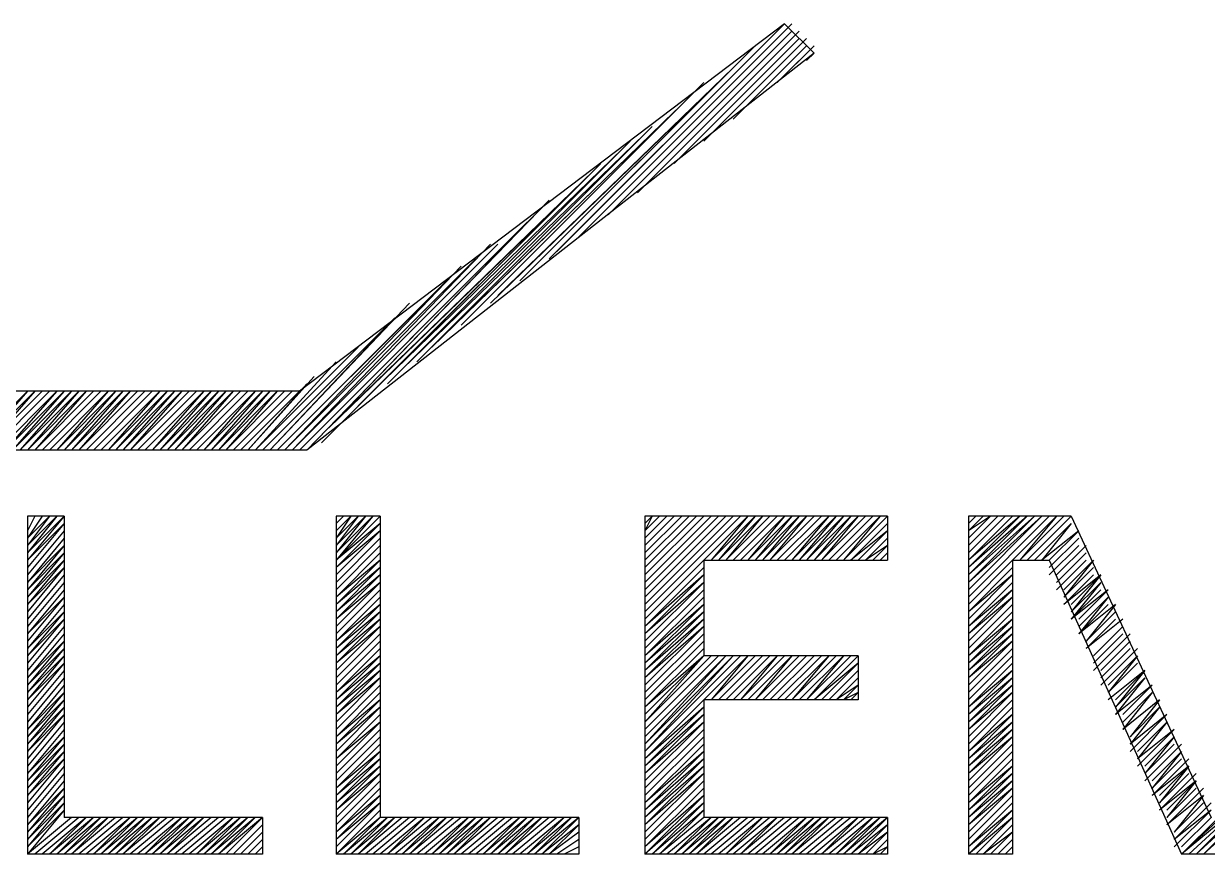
# Model space of a CAD drawing. Extents: x -1005 to 594, y -998 to 420.
# Drawn here: x 411.35 to 427.45, y 22.5 to 33.8 of the extents above; entities that cross this region are included whole.
import ezdxf

# ---------------------------------------------------------------- set-up
doc = ezdxf.new("R2010")
doc.units = 0

msp = doc.modelspace()

# ---------------------------------------------------------------- linework, layer by layer
at = {"layer": 'GT_1', "flags": 128}
for points in [[(421.7, 33.8), (415.1, 28.8)], [(421.6, 33.7), (418.5, 30.6)], [(421.7, 33.8), (418.6, 30.7)], [(421.8, 33.8), (418.9, 30.9)], [(421.8, 33.8), (419, 31)], [(421.8, 33.7), (419.3, 31.2)], [(421.8, 33.7), (419.4, 31.3)], [(421.9, 33.7), (419.7, 31.5)], [(421.9, 33.7), (419.8, 31.6)], [(421.9, 33.7), (420, 31.8)], [(421.7, 33.8), (422.1, 33.4)], [(421.3, 33.5), (418.2, 30.4)], [(421.9, 33.6), (420.2, 31.9)], [(421.9, 33.6), (420.4, 32.1)], [(422, 33.6), (420.6, 32.2)], [(422, 33.6), (420.8, 32.4)], [(422, 33.5), (421, 32.5)], [(422, 33.5), (421.2, 32.7)], [(422, 33.5), (421.3, 32.8)], [(422.1, 33.5), (421.6, 33)], [(422.1, 33.5), (421.7, 33.1)], [(422.1, 33.4), (415.2, 28)], [(421.2, 33.4), (418.1, 30.3)], [(422.1, 33.4), (422, 33.3)], [(422.1, 33.4), (422.1, 33.4)], [(421, 33.2), (417.8, 30.1)], [(420.9, 33.1), (417.7, 30)], [(420.5, 32.9), (417.3, 29.7)], [(420.6, 33), (417.4, 29.8)], [(420.3, 32.7), (417, 29.5)], [(420.2, 32.6), (416.9, 29.4)], [(419.9, 32.4), (416.7, 29.2)], [(419.6, 32.2), (416.3, 28.9)], [(419.8, 32.3), (416.5, 29.1)], [(419.5, 32.1), (416.1, 28.8)], [(419.2, 31.9), (415.9, 28.6)], [(419.1, 31.8), (415.7, 28.5)], [(418.9, 31.6), (415.5, 28.3)], [(418.5, 31.4), (415.2, 28)], [(418.8, 31.5), (415.4, 28.1)], [(418.4, 31.3), (415.2, 28)], [(418.2, 31.1), (415.1, 28)], [(418.1, 31), (415.1, 28)], [(417.8, 30.8), (415, 28)], [(417.7, 30.8), (415, 28)], [(417.5, 30.6), (414.9, 28)], [(417.3, 30.5), (414.9, 28)], [(417.1, 30.3), (414.8, 28)], [(417, 30.2), (414.8, 28)], [(416.6, 30), (414.7, 28)], [(416.8, 30), (414.8, 28)], [(416.4, 29.8), (414.7, 28)], [(416.3, 29.7), (414.6, 28)], [(416.1, 29.5), (414.6, 28)], [(415.9, 29.4), (414.5, 28)], [(415.7, 29.2), (414.5, 28)], [(415.6, 29.2), (414.5, 28)], [(415.3, 29), (414.4, 28)], [(415.2, 28.9), (414.4, 28)], [(415.1, 28.8), (404.6, 28.8)], [(411.4, 28.8), (410.6, 28)], [(411.4, 28.8), (410.6, 28)], [(411.4, 28.8), (410.7, 28)], [(411.5, 28.8), (410.7, 28)], [(411.6, 28.8), (410.8, 28)], [(411.5, 28.8), (410.8, 28)], [(411.6, 28.8), (410.8, 28)], [(411.7, 28.8), (410.9, 28)], [(411.7, 28.8), (410.9, 28)], [(411.8, 28.8), (411, 28)], [(411.8, 28.8), (411, 28)], [(411.9, 28.8), (411.1, 28)], [(411.8, 28.8), (411.1, 28)], [(412, 28.8), (411.2, 28)], [(411.9, 28.8), (411.2, 28)], [(412.1, 28.8), (411.3, 28)], [(412.1, 28.8), (411.3, 28)], [(412, 28.8), (411.3, 28)], [(412.1, 28.8), (411.4, 28)], [(412.2, 28.8), (411.4, 28)], [(412.3, 28.8), (411.5, 28)], [(412.2, 28.8), (411.5, 28)], [(412.3, 28.8), (411.5, 28)], [(412.4, 28.8), (411.6, 28)], [(412.4, 28.8), (411.6, 28)], [(412.5, 28.8), (411.7, 28)], [(412.5, 28.8), (411.7, 28)], [(412.6, 28.8), (411.8, 28)], [(412.5, 28.8), (411.8, 28)], [(412.7, 28.8), (411.9, 28)], [(412.7, 28.8), (411.9, 28)], [(412.6, 28.8), (411.9, 28)], [(412.7, 28.8), (412, 28)], [(412.8, 28.8), (412, 28)], [(412.9, 28.8), (412.1, 28)], [(412.9, 28.8), (412.1, 28)], [(412.8, 28.8), (412.1, 28)], [(413, 28.8), (412.2, 28)], [(413, 28.8), (412.2, 28)], [(413.1, 28.8), (412.3, 28)], [(413.1, 28.8), (412.3, 28)], [(413.2, 28.8), (412.4, 28)], [(413.2, 28.8), (412.4, 28)], [(413.3, 28.8), (412.5, 28)], [(413.2, 28.8), (412.5, 28)], [(413.4, 28.8), (412.6, 28)], [(413.4, 28.8), (412.6, 28)], [(413.3, 28.8), (412.6, 28)], [(413.4, 28.8), (412.7, 28)], [(413.5, 28.8), (412.7, 28)], [(413.6, 28.8), (412.8, 28)], [(413.5, 28.8), (412.8, 28)], [(413.6, 28.8), (412.8, 28)], [(413.7, 28.8), (412.9, 28)], [(413.7, 28.8), (412.9, 28)], [(413.8, 28.8), (413, 28)], [(413.8, 28.8), (413, 28)], [(413.9, 28.8), (413.1, 28)], [(413.8, 28.8), (413.1, 28)], [(414, 28.8), (413.2, 28)], [(414, 28.8), (413.2, 28)], [(413.9, 28.8), (413.2, 28)], [(414, 28.8), (413.3, 28)], [(414.1, 28.8), (413.3, 28)], [(414.1, 28.8), (413.4, 28)], [(414.2, 28.8), (413.4, 28)], [(414.3, 28.8), (413.5, 28)], [(414.2, 28.8), (413.5, 28)], [(414.3, 28.8), (413.5, 28)], [(414.4, 28.8), (413.6, 28)], [(414.4, 28.8), (413.6, 28)], [(414.5, 28.8), (413.7, 28)], [(414.5, 28.8), (413.7, 28)], [(414.6, 28.8), (413.8, 28)], [(414.5, 28.8), (413.8, 28)], [(414.7, 28.8), (413.9, 28)], [(414.7, 28.8), (413.9, 28)], [(414.6, 28.8), (413.9, 28)], [(414.7, 28.8), (414, 28)], [(414.8, 28.8), (414, 28)], [(414.9, 28.8), (414.1, 28)], [(414.8, 28.8), (414.1, 28)], [(414.9, 28.8), (414.1, 28)], [(415, 28.8), (414.2, 28)], [(415, 28.8), (414.2, 28)], [(415.1, 28.8), (414.3, 28)], [(415.1, 28.8), (414.3, 28)], [(415.2, 28), (404.6, 28)], [(411.8, 27.1), (411.4, 26.7)], [(411.7, 27.1), (411.4, 26.8)], [(411.6, 27.1), (411.4, 26.8)], [(411.5, 27.1), (411.4, 26.9)], [(411.4, 27.1), (411.4, 27)], [(411.9, 27.1), (411.4, 27.1)], [(411.4, 27.1), (411.4, 22.5)], [(411.9, 27.1), (411.4, 26.5)], [(411.9, 27.1), (411.4, 26.6)], [(411.8, 27.1), (411.4, 26.6)], [(411.7, 27.1), (411.4, 26.7)], [(411.6, 27.1), (411.4, 26.8)], [(411.5, 27.1), (411.4, 26.9)], [(411.4, 27.1), (411.4, 27)], [(411.9, 27.1), (411.4, 26.6)], [(411.9, 27.1), (411.9, 23)], [(416.1, 27.1), (415.6, 26.5)], [(416, 27.1), (415.6, 26.6)], [(416, 27.1), (415.6, 26.7)], [(415.9, 27.1), (415.6, 26.8)], [(415.8, 27.1), (415.6, 26.9)], [(415.7, 27.1), (415.6, 27)], [(415.6, 27.1), (415.6, 27.1)], [(416.2, 27.1), (415.6, 26.5)], [(416.1, 27.1), (415.6, 26.6)], [(416, 27.1), (415.6, 26.7)], [(415.9, 27.1), (415.6, 26.7)], [(415.8, 27.1), (415.6, 26.8)], [(415.8, 27.1), (415.6, 26.9)], [(415.7, 27.1), (415.6, 27)], [(415.6, 27.1), (415.6, 22.5)], [(416.2, 27.1), (415.6, 27.1)], [(416.2, 27.1), (416.2, 23)], [(421.2, 27.1), (419.8, 25.7)], [(421.1, 27.1), (419.8, 25.8)], [(421, 27.1), (419.8, 25.9)], [(420.9, 27.1), (419.8, 26)], [(420.8, 27.1), (419.8, 26.1)], [(420.7, 27.1), (419.8, 26.2)], [(420.6, 27.1), (419.8, 26.3)], [(420.6, 27.1), (419.8, 26.3)], [(420.5, 27.1), (419.8, 26.4)], [(420.4, 27.1), (419.8, 26.5)], [(420.3, 27.1), (419.8, 26.6)], [(420.2, 27.1), (419.8, 26.7)], [(420.1, 27.1), (419.8, 26.8)], [(420, 27.1), (419.8, 26.9)], [(419.9, 27.1), (419.8, 26.9)], [(419.9, 27.1), (419.8, 27)], [(421.1, 27.1), (419.8, 25.8)], [(421, 27.1), (419.8, 25.9)], [(421, 27.1), (419.8, 25.9)], [(420.9, 27.1), (419.8, 26)], [(420.8, 27.1), (419.8, 26.1)], [(420.7, 27.1), (419.8, 26.2)], [(420.6, 27.1), (419.8, 26.3)], [(420.5, 27.1), (419.8, 26.4)], [(420.4, 27.1), (419.8, 26.5)], [(420.4, 27.1), (419.8, 26.5)], [(420.3, 27.1), (419.8, 26.6)], [(420.2, 27.1), (419.8, 26.7)], [(420.1, 27.1), (419.8, 26.8)], [(420, 27.1), (419.8, 26.9)], [(419.9, 27.1), (419.8, 27)], [(419.8, 27.1), (419.8, 27.1)], [(423.1, 27.1), (419.8, 27.1)], [(419.8, 27.1), (419.8, 22.5)], [(421.2, 27.1), (420.7, 26.5)], [(421.3, 27.1), (420.7, 26.5)], [(421.2, 27.1), (420.7, 26.5)], [(421.3, 27.1), (420.8, 26.5)], [(421.4, 27.1), (420.8, 26.5)], [(421.5, 27.1), (420.9, 26.5)], [(421.4, 27.1), (420.9, 26.5)], [(421.5, 27.1), (420.9, 26.5)], [(421.6, 27.1), (421, 26.5)], [(421.6, 27.1), (421, 26.5)], [(421.7, 27.1), (421.1, 26.5)], [(421.7, 27.1), (421.1, 26.5)], [(421.8, 27.1), (421.2, 26.5)], [(421.7, 27.1), (421.2, 26.5)], [(421.9, 27.1), (421.3, 26.5)], [(421.9, 27.1), (421.3, 26.5)], [(421.8, 27.1), (421.3, 26.5)], [(421.9, 27.1), (421.4, 26.5)], [(422, 27.1), (421.4, 26.5)], [(422.1, 27.1), (421.5, 26.5)], [(422, 27.1), (421.5, 26.5)], [(422.1, 27.1), (421.5, 26.5)], [(422.2, 27.1), (421.6, 26.5)], [(422.2, 27.1), (421.6, 26.5)], [(422.3, 27.1), (421.7, 26.5)], [(422.3, 27.1), (421.7, 26.5)], [(422.4, 27.1), (421.8, 26.5)], [(422.3, 27.1), (421.8, 26.5)], [(422.5, 27.1), (421.9, 26.5)], [(422.5, 27.1), (421.9, 26.5)], [(422.4, 27.1), (421.9, 26.5)], [(422.5, 27.1), (422, 26.5)], [(422.6, 27.1), (422, 26.5)], [(422.6, 27.1), (422.1, 26.5)], [(422.7, 27.1), (422.1, 26.5)], [(422.8, 27.1), (422.2, 26.5)], [(422.7, 27.1), (422.2, 26.5)], [(422.8, 27.1), (422.2, 26.5)], [(422.9, 27.1), (422.3, 26.5)], [(422.9, 27.1), (422.3, 26.5)], [(423, 27.1), (422.4, 26.5)], [(423, 27.1), (422.4, 26.5)], [(423.1, 27.1), (422.5, 26.5)], [(423, 27.1), (422.5, 26.5)], [(423.1, 27.1), (423.1, 26.5)], [(423.1, 27.1), (423.1, 26.5)], [(425.3, 27.1), (424.2, 26)], [(425.3, 27.1), (424.2, 26)], [(425.2, 27.1), (424.2, 26.1)], [(425.2, 27.1), (424.2, 26.2)], [(425.1, 27.1), (424.2, 26.3)], [(425, 27.1), (424.2, 26.3)], [(424.9, 27.1), (424.2, 26.4)], [(424.8, 27.1), (424.2, 26.5)], [(424.7, 27.1), (424.2, 26.6)], [(424.6, 27.1), (424.2, 26.7)], [(424.5, 27.1), (424.2, 26.8)], [(424.5, 27.1), (424.2, 26.9)], [(424.4, 27.1), (424.2, 26.9)], [(424.3, 27.1), (424.2, 27)], [(425.2, 27.1), (424.2, 26.1)], [(425.1, 27.1), (424.2, 26.2)], [(425, 27.1), (424.2, 26.3)], [(425, 27.1), (424.2, 26.4)], [(424.9, 27.1), (424.2, 26.5)], [(424.8, 27.1), (424.2, 26.5)], [(424.7, 27.1), (424.2, 26.6)], [(424.6, 27.1), (424.2, 26.7)], [(424.5, 27.1), (424.2, 26.8)], [(424.4, 27.1), (424.2, 26.9)], [(424.3, 27.1), (424.2, 27)], [(424.3, 27.1), (424.2, 27.1)], [(424.2, 27.1), (424.2, 22.5)], [(425.6, 27.1), (424.2, 27.1)], [(425.4, 27.1), (424.8, 26.5)], [(425.5, 27.1), (424.9, 26.5)], [(425.4, 27.1), (424.9, 26.5)], [(425.5, 27.1), (424.9, 26.5)], [(425.6, 27.1), (425, 26.5)], [(425.6, 27.1), (425, 26.5)], [(425.6, 27.1), (427.5, 23)], [(411.9, 27), (411.4, 26.4)], [(411.9, 27), (411.4, 26.5)], [(411.9, 27), (411.4, 26.4)], [(411.9, 26.9), (411.4, 26.3)], [(411.9, 26.9), (411.4, 26.3)], [(416.2, 27), (415.6, 26.5)], [(416.2, 27), (415.6, 26.4)], [(416.2, 26.9), (415.6, 26.3)], [(416.2, 26.9), (415.6, 26.4)], [(416.2, 26.9), (415.6, 26.3)], [(423.1, 27), (422.6, 26.5)], [(423.1, 27), (422.6, 26.5)], [(423.1, 26.9), (422.6, 26.5)], [(423.1, 26.9), (422.7, 26.5)], [(423.1, 26.9), (422.7, 26.5)], [(425.6, 27), (425.1, 26.5)], [(425.6, 27), (425.1, 26.5)], [(425.6, 27), (425.2, 26.5)], [(425.6, 27), (425.2, 26.5)], [(425.7, 26.9), (425.2, 26.5)], [(425.7, 26.9), (425.3, 26.5)], [(425.7, 26.9), (425.3, 26.5)], [(411.9, 26.8), (411.4, 26.2)], [(411.9, 26.8), (411.4, 26.2)], [(416.2, 26.8), (415.6, 26.2)], [(416.2, 26.8), (415.6, 26.2)], [(423.1, 26.8), (422.8, 26.5)], [(423.1, 26.8), (422.8, 26.5)], [(425.7, 26.8), (425.3, 26.4)], [(425.7, 26.8), (425.3, 26.4)], [(425.7, 26.8), (425.3, 26.4)], [(411.9, 26.7), (411.4, 26.1)], [(411.9, 26.7), (411.4, 26.2)], [(411.9, 26.6), (411.4, 26)], [(411.9, 26.6), (411.4, 26)], [(411.9, 26.6), (411.4, 26.1)], [(416.2, 26.7), (415.6, 26.1)], [(416.2, 26.7), (415.6, 26.1)], [(416.2, 26.6), (415.6, 26)], [(416.2, 26.6), (415.6, 26)], [(423.1, 26.7), (422.8, 26.5)], [(423.1, 26.7), (422.9, 26.5)], [(423.1, 26.7), (422.9, 26.5)], [(423.1, 26.6), (423, 26.5)], [(423.1, 26.6), (423, 26.5)], [(425.7, 26.7), (425.3, 26.3)], [(425.8, 26.7), (425.4, 26.3)], [(425.8, 26.7), (425.4, 26.3)], [(425.8, 26.7), (425.4, 26.3)], [(425.8, 26.6), (425.4, 26.2)], [(425.8, 26.6), (425.4, 26.2)], [(425.8, 26.6), (425.4, 26.2)], [(411.9, 26.5), (411.4, 26)], [(411.9, 26.5), (411.4, 25.9)], [(416.2, 26.5), (415.6, 25.9)], [(416.2, 26.5), (415.6, 26)], [(420.6, 26.5), (419.8, 25.7)], [(420.6, 26.5), (420.6, 25.2)], [(420.6, 26.5), (423.1, 26.5)], [(423.1, 26.5), (423.1, 26.5)], [(424.8, 26.5), (424.2, 25.9)], [(424.8, 26.5), (424.2, 25.9)], [(424.8, 26.5), (425.3, 26.5)], [(424.8, 26.5), (424.8, 22.5)], [(425.3, 26.5), (427.1, 22.5)], [(425.8, 26.5), (425.4, 26.1)], [(425.9, 26.5), (425.5, 26.1)], [(425.9, 26.5), (425.5, 26)], [(425.9, 26.5), (425.5, 26.1)], [(411.9, 26.4), (411.4, 25.8)], [(411.9, 26.4), (411.4, 25.9)], [(411.9, 26.4), (411.4, 25.8)], [(411.9, 26.3), (411.4, 25.7)], [(411.9, 26.3), (411.4, 25.7)], [(416.2, 26.4), (415.6, 25.8)], [(416.2, 26.4), (415.6, 25.8)], [(416.2, 26.4), (415.6, 25.9)], [(416.2, 26.3), (415.6, 25.8)], [(416.2, 26.3), (415.6, 25.7)], [(420.6, 26.4), (419.8, 25.6)], [(420.6, 26.4), (419.8, 25.6)], [(420.6, 26.3), (419.8, 25.6)], [(420.6, 26.3), (419.8, 25.5)], [(424.8, 26.4), (424.2, 25.8)], [(424.8, 26.4), (424.2, 25.8)], [(424.8, 26.3), (424.2, 25.7)], [(424.8, 26.3), (424.2, 25.7)], [(424.8, 26.3), (424.2, 25.8)], [(425.9, 26.4), (425.5, 26)], [(425.9, 26.4), (425.5, 26)], [(425.9, 26.4), (425.5, 26)], [(426, 26.3), (425.5, 25.9)], [(425.9, 26.3), (425.5, 25.9)], [(426, 26.3), (425.6, 25.8)], [(426, 26.3), (425.6, 25.9)], [(411.9, 26.2), (411.4, 25.6)], [(411.9, 26.2), (411.4, 25.6)], [(411.9, 26.1), (411.4, 25.5)], [(411.9, 26.1), (411.4, 25.5)], [(416.2, 26.2), (415.6, 25.6)], [(416.2, 26.2), (415.6, 25.7)], [(416.2, 26.2), (415.6, 25.6)], [(416.2, 26.1), (415.6, 25.5)], [(416.2, 26.1), (415.6, 25.5)], [(420.6, 26.2), (419.8, 25.4)], [(420.6, 26.2), (419.8, 25.4)], [(420.6, 26.2), (419.8, 25.5)], [(420.6, 26.1), (419.8, 25.3)], [(420.6, 26.1), (419.8, 25.3)], [(424.8, 26.2), (424.2, 25.6)], [(424.8, 26.2), (424.2, 25.6)], [(424.8, 26.1), (424.2, 25.6)], [(424.8, 26.1), (424.2, 25.5)], [(426, 26.2), (425.6, 25.8)], [(426, 26.2), (425.6, 25.7)], [(426, 26.2), (425.6, 25.8)], [(426, 26.1), (425.6, 25.7)], [(426.1, 26.1), (425.6, 25.7)], [(426.1, 26.1), (425.7, 25.7)], [(411.9, 26), (411.4, 25.4)], [(411.9, 26), (411.4, 25.4)], [(411.9, 26), (411.4, 25.5)], [(416.2, 26), (415.6, 25.4)], [(416.2, 26), (415.6, 25.4)], [(420.6, 26), (419.8, 25.2)], [(420.6, 26), (419.8, 25.2)], [(424.8, 26), (424.2, 25.4)], [(424.8, 26), (424.2, 25.5)], [(424.8, 26), (424.2, 25.4)], [(426.1, 26), (425.7, 25.5)], [(426.1, 26), (425.7, 25.6)], [(426.1, 26), (425.7, 25.6)], [(426.1, 26), (425.7, 25.6)], [(411.9, 25.9), (411.4, 25.3)], [(411.9, 25.9), (411.4, 25.3)], [(411.9, 25.8), (411.4, 25.3)], [(411.9, 25.8), (411.4, 25.2)], [(416.2, 25.9), (415.6, 25.3)], [(416.2, 25.9), (415.6, 25.4)], [(416.2, 25.8), (415.6, 25.2)], [(416.2, 25.8), (415.6, 25.2)], [(416.2, 25.8), (415.6, 25.3)], [(420.6, 25.9), (419.8, 25.1)], [(420.6, 25.9), (419.8, 25.2)], [(420.6, 25.8), (419.8, 25)], [(420.6, 25.8), (419.8, 25)], [(420.6, 25.8), (419.8, 25.1)], [(424.8, 25.9), (424.2, 25.3)], [(424.8, 25.9), (424.2, 25.3)], [(424.8, 25.8), (424.2, 25.2)], [(424.8, 25.8), (424.2, 25.2)], [(426.2, 25.9), (425.7, 25.5)], [(426.1, 25.9), (425.7, 25.5)], [(426.2, 25.9), (425.8, 25.4)], [(426.2, 25.8), (425.8, 25.4)], [(426.2, 25.8), (425.8, 25.4)], [(426.2, 25.8), (425.8, 25.4)], [(411.9, 25.7), (411.4, 25.1)], [(411.9, 25.7), (411.4, 25.2)], [(411.9, 25.7), (411.4, 25.1)], [(411.9, 25.6), (411.4, 25)], [(411.9, 25.6), (411.4, 25)], [(416.2, 25.7), (415.6, 25.2)], [(416.2, 25.7), (415.6, 25.1)], [(416.2, 25.6), (415.6, 25)], [(416.2, 25.6), (415.6, 25.1)], [(416.2, 25.6), (415.6, 25)], [(420.6, 25.7), (419.8, 25)], [(420.6, 25.7), (419.8, 24.9)], [(420.6, 25.6), (419.8, 24.8)], [(420.6, 25.6), (419.8, 24.9)], [(420.6, 25.6), (419.8, 24.8)], [(424.8, 25.7), (424.2, 25.1)], [(424.8, 25.7), (424.2, 25.2)], [(424.8, 25.6), (424.2, 25)], [(424.8, 25.6), (424.2, 25)], [(424.8, 25.6), (424.2, 25.1)], [(426.3, 25.7), (425.8, 25.3)], [(426.2, 25.7), (425.8, 25.3)], [(426.3, 25.7), (425.8, 25.3)], [(426.2, 25.7), (425.8, 25.3)], [(426.3, 25.6), (425.9, 25.2)], [(426.3, 25.6), (425.9, 25.2)], [(426.3, 25.6), (425.9, 25.2)], [(411.9, 25.5), (411.4, 24.9)], [(411.9, 25.5), (411.4, 24.9)], [(416.2, 25.5), (415.6, 24.9)], [(416.2, 25.5), (415.6, 24.9)], [(420.6, 25.5), (419.8, 24.7)], [(420.6, 25.5), (419.8, 24.7)], [(424.8, 25.5), (424.2, 25)], [(424.8, 25.5), (424.2, 24.9)], [(426.3, 25.5), (425.9, 25.1)], [(426.3, 25.5), (425.9, 25.1)], [(426.4, 25.5), (425.9, 25)], [(426.3, 25.5), (425.9, 25.1)], [(411.9, 25.4), (411.4, 24.8)], [(411.9, 25.4), (411.4, 24.9)], [(411.9, 25.3), (411.4, 24.7)], [(411.9, 25.3), (411.4, 24.7)], [(411.9, 25.3), (411.4, 24.8)], [(416.2, 25.4), (415.6, 24.8)], [(416.2, 25.4), (415.6, 24.8)], [(416.2, 25.3), (415.6, 24.7)], [(416.2, 25.3), (415.6, 24.7)], [(420.6, 25.4), (419.8, 24.6)], [(420.6, 25.4), (419.8, 24.6)], [(420.6, 25.3), (419.8, 24.5)], [(420.6, 25.3), (419.8, 24.5)], [(424.8, 25.4), (424.2, 24.8)], [(424.8, 25.4), (424.2, 24.9)], [(424.8, 25.4), (424.2, 24.8)], [(424.8, 25.3), (424.2, 24.7)], [(424.8, 25.3), (424.2, 24.7)], [(426.4, 25.4), (426, 25)], [(426.4, 25.4), (426, 25)], [(426.4, 25.4), (426, 25)], [(426.5, 25.3), (426, 24.8)], [(426.4, 25.3), (426, 24.9)], [(426.4, 25.3), (426, 24.9)], [(426.4, 25.3), (426, 24.9)], [(411.9, 25.2), (411.4, 24.7)], [(411.9, 25.2), (411.4, 24.6)], [(416.2, 25.2), (415.6, 24.6)], [(416.2, 25.2), (415.6, 24.7)], [(421.2, 25.2), (419.8, 23.8)], [(421.1, 25.2), (419.8, 23.9)], [(421, 25.2), (419.8, 24)], [(420.9, 25.2), (419.8, 24.1)], [(420.8, 25.2), (419.8, 24.2)], [(420.7, 25.2), (419.8, 24.3)], [(420.6, 25.2), (419.8, 24.3)], [(420.6, 25.2), (419.8, 24.4)], [(421.1, 25.2), (419.8, 23.9)], [(421, 25.2), (419.8, 23.9)], [(420.9, 25.2), (419.8, 24)], [(420.9, 25.2), (419.8, 24.1)], [(420.8, 25.2), (419.8, 24.2)], [(420.7, 25.2), (419.8, 24.3)], [(420.6, 25.2), (419.8, 24.4)], [(420.6, 25.2), (419.8, 24.5)], [(421.2, 25.2), (420.6, 24.6)], [(422.7, 25.2), (420.6, 25.2)], [(421.3, 25.2), (420.7, 24.6)], [(421.2, 25.2), (420.7, 24.6)], [(421.3, 25.2), (420.7, 24.6)], [(421.4, 25.2), (420.8, 24.6)], [(421.4, 25.2), (420.8, 24.6)], [(421.5, 25.2), (420.9, 24.6)], [(421.5, 25.2), (420.9, 24.6)], [(421.6, 25.2), (421, 24.6)], [(421.6, 25.2), (421, 24.6)], [(421.7, 25.2), (421.1, 24.6)], [(421.7, 25.2), (421.1, 24.6)], [(421.6, 25.2), (421.1, 24.6)], [(421.8, 25.2), (421.2, 24.6)], [(421.8, 25.2), (421.2, 24.6)], [(421.9, 25.2), (421.3, 24.6)], [(421.8, 25.2), (421.3, 24.6)], [(421.9, 25.2), (421.3, 24.6)], [(422, 25.2), (421.4, 24.6)], [(422, 25.2), (421.4, 24.6)], [(422.1, 25.2), (421.5, 24.6)], [(422.1, 25.2), (421.5, 24.6)], [(422.2, 25.2), (421.6, 24.6)], [(422.2, 25.2), (421.6, 24.6)], [(422.3, 25.2), (421.7, 24.6)], [(422.3, 25.2), (421.7, 24.6)], [(422.4, 25.2), (421.8, 24.6)], [(422.4, 25.2), (421.8, 24.6)], [(422.3, 25.2), (421.8, 24.6)], [(422.5, 25.2), (421.9, 24.6)], [(422.5, 25.2), (421.9, 24.6)], [(422.6, 25.2), (422, 24.6)], [(422.5, 25.2), (422, 24.6)], [(422.6, 25.2), (422, 24.6)], [(422.7, 25.2), (422.1, 24.6)], [(422.7, 25.2), (422.7, 24.6)], [(424.8, 25.2), (424.2, 24.6)], [(424.8, 25.2), (424.2, 24.6)], [(426.5, 25.2), (426.1, 24.8)], [(426.5, 25.2), (426.1, 24.7)], [(426.5, 25.2), (426.1, 24.8)], [(411.9, 25.1), (411.4, 24.5)], [(411.9, 25.1), (411.4, 24.6)], [(411.9, 25.1), (411.4, 24.5)], [(411.9, 25), (411.4, 24.4)], [(411.9, 25), (411.4, 24.4)], [(416.2, 25.1), (415.6, 24.5)], [(416.2, 25.1), (415.6, 24.5)], [(416.2, 25.1), (415.6, 24.6)], [(416.2, 25), (415.6, 24.5)], [(416.2, 25), (415.6, 24.4)], [(422.7, 25.1), (422.1, 24.6)], [(422.7, 25.1), (422.2, 24.6)], [(422.7, 25.1), (422.2, 24.6)], [(422.7, 25), (422.3, 24.6)], [(422.7, 25), (422.3, 24.6)], [(424.8, 25.1), (424.2, 24.5)], [(424.8, 25.1), (424.2, 24.5)], [(424.8, 25), (424.2, 24.4)], [(424.8, 25), (424.2, 24.5)], [(426.5, 25.1), (426.1, 24.7)], [(426.5, 25.1), (426.1, 24.7)], [(426.5, 25.1), (426.1, 24.7)], [(426.6, 25), (426.1, 24.6)], [(426.6, 25), (426.1, 24.6)], [(426.6, 25), (426.2, 24.5)], [(426.6, 25), (426.2, 24.6)], [(411.9, 24.9), (411.4, 24.3)], [(411.9, 24.9), (411.4, 24.3)], [(411.9, 24.8), (411.4, 24.2)], [(411.9, 24.8), (411.4, 24.2)], [(416.2, 24.9), (415.6, 24.3)], [(416.2, 24.9), (415.6, 24.4)], [(416.2, 24.9), (415.6, 24.3)], [(416.2, 24.8), (415.6, 24.2)], [(416.2, 24.8), (415.6, 24.2)], [(422.7, 24.9), (422.4, 24.6)], [(422.7, 24.9), (422.4, 24.6)], [(422.7, 24.8), (422.4, 24.6)], [(422.7, 24.8), (422.5, 24.6)], [(424.8, 24.9), (424.2, 24.3)], [(424.8, 24.9), (424.2, 24.3)], [(424.8, 24.9), (424.2, 24.4)], [(424.8, 24.8), (424.2, 24.3)], [(424.8, 24.8), (424.2, 24.2)], [(426.6, 24.9), (426.2, 24.5)], [(426.6, 24.9), (426.2, 24.4)], [(426.6, 24.9), (426.2, 24.5)], [(426.7, 24.8), (426.2, 24.4)], [(426.7, 24.8), (426.2, 24.4)], [(426.7, 24.8), (426.3, 24.4)], [(411.9, 24.7), (411.4, 24.1)], [(411.9, 24.7), (411.4, 24.2)], [(416.2, 24.7), (415.6, 24.1)], [(416.2, 24.7), (415.6, 24.1)], [(422.7, 24.7), (422.5, 24.6)], [(422.7, 24.7), (422.6, 24.6)], [(422.7, 24.7), (422.6, 24.6)], [(424.8, 24.7), (424.2, 24.1)], [(424.8, 24.7), (424.2, 24.2)], [(424.8, 24.7), (424.2, 24.1)], [(426.7, 24.7), (426.3, 24.2)], [(426.7, 24.7), (426.3, 24.3)], [(426.7, 24.7), (426.3, 24.3)], [(426.7, 24.7), (426.3, 24.3)], [(411.9, 24.6), (411.4, 24)], [(411.9, 24.6), (411.4, 24)], [(411.9, 24.6), (411.4, 24.1)], [(411.9, 24.5), (411.4, 24)], [(411.9, 24.5), (411.4, 23.9)], [(416.2, 24.6), (415.6, 24)], [(416.2, 24.6), (415.6, 24.1)], [(416.2, 24.5), (415.6, 23.9)], [(416.2, 24.5), (415.6, 23.9)], [(416.2, 24.5), (415.6, 24)], [(420.6, 24.5), (419.8, 23.7)], [(420.6, 24.5), (419.8, 23.7)], [(420.6, 24.5), (419.8, 23.8)], [(420.6, 24.6), (420.6, 23)], [(422.7, 24.6), (420.6, 24.6)], [(422.7, 24.6), (422.6, 24.6)], [(422.7, 24.6), (422.7, 24.6)], [(424.8, 24.6), (424.2, 24)], [(424.8, 24.6), (424.2, 24)], [(424.8, 24.5), (424.2, 23.9)], [(424.8, 24.5), (424.2, 23.9)], [(426.8, 24.6), (426.3, 24.2)], [(426.8, 24.6), (426.3, 24.2)], [(426.8, 24.6), (426.4, 24.1)], [(426.8, 24.6), (426.4, 24.1)], [(426.8, 24.5), (426.4, 24.1)], [(426.8, 24.5), (426.4, 24)], [(426.8, 24.5), (426.4, 24.1)], [(411.9, 24.4), (411.4, 23.8)], [(411.9, 24.4), (411.4, 23.9)], [(411.9, 24.4), (411.4, 23.8)], [(416.2, 24.4), (415.6, 23.8)], [(416.2, 24.4), (415.6, 23.8)], [(420.6, 24.4), (419.8, 23.7)], [(420.6, 24.4), (419.8, 23.6)], [(424.8, 24.4), (424.2, 23.8)], [(424.8, 24.4), (424.2, 23.9)], [(426.9, 24.4), (426.4, 23.9)], [(426.9, 24.4), (426.4, 24)], [(426.9, 24.4), (426.4, 24)], [(411.9, 24.3), (411.4, 23.7)], [(411.9, 24.3), (411.4, 23.7)], [(411.9, 24.2), (411.4, 23.6)], [(411.9, 24.2), (411.4, 23.6)], [(416.2, 24.3), (415.6, 23.7)], [(416.2, 24.3), (415.6, 23.8)], [(416.2, 24.3), (415.6, 23.7)], [(416.2, 24.2), (415.6, 23.6)], [(416.2, 24.2), (415.6, 23.6)], [(420.6, 24.3), (419.8, 23.5)], [(420.6, 24.3), (419.8, 23.6)], [(420.6, 24.3), (419.8, 23.5)], [(420.6, 24.2), (419.8, 23.4)], [(420.6, 24.2), (419.8, 23.4)], [(424.8, 24.3), (424.2, 23.7)], [(424.8, 24.3), (424.2, 23.7)], [(424.8, 24.3), (424.2, 23.8)], [(424.8, 24.2), (424.2, 23.7)], [(424.8, 24.2), (424.2, 23.6)], [(426.9, 24.3), (426.5, 23.9)], [(426.9, 24.3), (426.5, 23.8)], [(426.9, 24.3), (426.5, 23.9)], [(426.9, 24.3), (426.5, 23.8)], [(427, 24.2), (426.5, 23.7)], [(427, 24.2), (426.5, 23.8)], [(427, 24.2), (426.5, 23.8)], [(411.9, 24.1), (411.4, 23.5)], [(411.9, 24.1), (411.4, 23.6)], [(411.9, 24), (411.4, 23.4)], [(411.9, 24), (411.4, 23.4)], [(411.9, 24), (411.4, 23.5)], [(416.2, 24.1), (415.6, 23.5)], [(416.2, 24.1), (415.6, 23.5)], [(416.2, 24), (415.6, 23.4)], [(416.2, 24), (415.6, 23.4)], [(420.6, 24.1), (419.8, 23.3)], [(420.6, 24.1), (419.8, 23.3)], [(420.6, 24), (419.8, 23.2)], [(420.6, 24), (419.8, 23.2)], [(424.8, 24.1), (424.2, 23.5)], [(424.8, 24.1), (424.2, 23.6)], [(424.8, 24.1), (424.2, 23.5)], [(424.8, 24), (424.2, 23.4)], [(424.8, 24), (424.2, 23.4)], [(427, 24.1), (426.6, 23.7)], [(427, 24.1), (426.6, 23.6)], [(427, 24.1), (426.6, 23.7)], [(427.1, 24), (426.6, 23.5)], [(427, 24), (426.6, 23.6)], [(427.1, 24), (426.6, 23.5)], [(427, 24), (426.6, 23.6)], [(411.9, 23.9), (411.4, 23.4)], [(411.9, 23.9), (411.4, 23.3)], [(416.2, 23.9), (415.6, 23.3)], [(416.2, 23.9), (415.6, 23.4)], [(420.6, 23.9), (419.8, 23.1)], [(420.6, 23.9), (419.8, 23.2)], [(424.8, 23.9), (424.2, 23.3)], [(424.8, 23.9), (424.2, 23.3)], [(427.1, 23.9), (426.7, 23.4)], [(427.1, 23.9), (426.7, 23.5)], [(427.1, 23.9), (426.7, 23.5)], [(411.9, 23.8), (411.4, 23.2)], [(411.9, 23.8), (411.4, 23.3)], [(411.9, 23.8), (411.4, 23.2)], [(411.9, 23.7), (411.4, 23.1)], [(411.9, 23.7), (411.4, 23.1)], [(416.2, 23.8), (415.6, 23.2)], [(416.2, 23.8), (415.6, 23.2)], [(416.2, 23.8), (415.6, 23.3)], [(416.2, 23.7), (415.6, 23.2)], [(416.2, 23.7), (415.6, 23.1)], [(420.6, 23.8), (419.8, 23)], [(420.6, 23.8), (419.8, 23)], [(420.6, 23.8), (419.8, 23.1)], [(420.6, 23.7), (419.8, 23)], [(420.6, 23.7), (419.8, 22.9)], [(424.8, 23.8), (424.2, 23.2)], [(424.8, 23.8), (424.2, 23.2)], [(424.8, 23.7), (424.2, 23.1)], [(424.8, 23.7), (424.2, 23.2)], [(427.1, 23.8), (426.7, 23.4)], [(427.2, 23.8), (426.7, 23.3)], [(427.1, 23.8), (426.7, 23.4)], [(427.2, 23.7), (426.7, 23.3)], [(427.2, 23.7), (426.7, 23.3)], [(427.2, 23.7), (426.8, 23.3)], [(427.2, 23.7), (426.8, 23.2)], [(428.5, 23.8), (427.1, 22.5)], [(428.5, 23.7), (427.2, 22.5)], [(428.5, 23.7), (427.2, 22.5)], [(428.5, 23.7), (427.3, 22.5)], [(411.9, 23.6), (411.4, 23)], [(411.9, 23.6), (411.4, 23)], [(416.2, 23.6), (415.6, 23)], [(416.2, 23.6), (415.6, 23.1)], [(416.2, 23.6), (415.6, 23)], [(420.6, 23.6), (419.8, 22.8)], [(420.6, 23.6), (419.8, 22.9)], [(420.6, 23.6), (419.8, 22.8)], [(424.8, 23.6), (424.2, 23)], [(424.8, 23.6), (424.2, 23)], [(424.8, 23.6), (424.2, 23.1)], [(427.3, 23.6), (426.8, 23.1)], [(427.2, 23.6), (426.8, 23.2)], [(427.3, 23.6), (426.8, 23.1)], [(427.2, 23.6), (426.8, 23.2)], [(428.5, 23.6), (427.3, 22.5)], [(428.5, 23.6), (427.4, 22.5)], [(411.9, 23.5), (411.4, 22.9)], [(411.9, 23.5), (411.4, 22.9)], [(411.9, 23.4), (411.4, 22.8)], [(411.9, 23.4), (411.4, 22.9)], [(416.2, 23.5), (415.6, 22.9)], [(416.2, 23.5), (415.6, 22.9)], [(416.2, 23.4), (415.6, 22.8)], [(416.2, 23.4), (415.6, 22.8)], [(420.6, 23.5), (419.8, 22.7)], [(420.6, 23.5), (419.8, 22.7)], [(420.6, 23.4), (419.8, 22.6)], [(420.6, 23.4), (419.8, 22.6)], [(424.8, 23.5), (424.2, 23)], [(424.8, 23.5), (424.2, 22.9)], [(424.8, 23.4), (424.2, 22.9)], [(424.8, 23.4), (424.2, 22.8)], [(424.8, 23.4), (424.2, 22.8)], [(427.3, 23.5), (426.8, 23.1)], [(427.3, 23.5), (426.9, 23)], [(427.3, 23.5), (426.9, 23.1)], [(427.4, 23.4), (426.9, 22.9)], [(427.3, 23.4), (426.9, 23)], [(427.3, 23.4), (426.9, 23)], [(428.5, 23.5), (427.4, 22.5)], [(411.9, 23.3), (411.4, 22.7)], [(411.9, 23.3), (411.4, 22.7)], [(411.9, 23.3), (411.4, 22.8)], [(411.9, 23.2), (411.4, 22.7)], [(411.9, 23.2), (411.4, 22.6)], [(416.2, 23.3), (415.6, 22.7)], [(416.2, 23.3), (415.6, 22.8)], [(416.2, 23.2), (415.6, 22.6)], [(416.2, 23.2), (415.6, 22.6)], [(416.2, 23.2), (415.6, 22.7)], [(420.6, 23.3), (419.8, 22.5)], [(420.6, 23.3), (419.8, 22.6)], [(420.6, 23.2), (419.8, 22.5)], [(420.6, 23.2), (419.8, 22.5)], [(420.6, 23.2), (419.9, 22.5)], [(424.8, 23.3), (424.2, 22.7)], [(424.8, 23.3), (424.2, 22.7)], [(424.8, 23.2), (424.2, 22.6)], [(424.8, 23.2), (424.2, 22.6)], [(427.4, 23.3), (426.9, 22.9)], [(427.4, 23.3), (426.9, 22.9)], [(427.4, 23.3), (427, 22.8)], [(427.4, 23.3), (427, 22.8)], [(427.4, 23.2), (427, 22.8)], [(427.5, 23.2), (427, 22.7)], [(427.4, 23.2), (427, 22.8)], [(411.9, 23.1), (411.4, 22.5)], [(411.9, 23.1), (411.4, 22.6)], [(411.9, 23.1), (411.4, 22.5)], [(416.2, 23.1), (415.6, 22.5)], [(416.2, 23.1), (415.6, 22.5)], [(420.6, 23.1), (419.9, 22.5)], [(420.6, 23.1), (420, 22.5)], [(424.8, 23.1), (424.2, 22.5)], [(424.8, 23.1), (424.2, 22.6)], [(427.5, 23.1), (427, 22.6)], [(427.5, 23.1), (427, 22.7)], [(427.5, 23.1), (427, 22.7)], [(412, 23), (411.4, 22.5)], [(412, 23), (411.4, 22.5)], [(412.1, 23), (411.5, 22.5)], [(412.1, 23), (411.5, 22.5)], [(412.2, 23), (411.6, 22.5)], [(412.2, 23), (411.6, 22.5)], [(412.3, 23), (411.7, 22.5)], [(412.2, 23), (411.7, 22.5)], [(412.4, 23), (411.8, 22.5)], [(412.4, 23), (411.8, 22.5)], [(412.3, 23), (411.8, 22.5)], [(414.6, 23), (411.9, 23)], [(412.4, 23), (411.9, 22.5)], [(412.5, 23), (411.9, 22.5)], [(412.6, 23), (412, 22.5)], [(412.5, 23), (412, 22.5)], [(412.6, 23), (412, 22.5)], [(412.7, 23), (412.1, 22.5)], [(412.7, 23), (412.1, 22.5)], [(412.8, 23), (412.2, 22.5)], [(412.8, 23), (412.2, 22.5)], [(412.9, 23), (412.3, 22.5)], [(412.8, 23), (412.3, 22.5)], [(413, 23), (412.4, 22.5)], [(412.9, 23), (412.4, 22.5)], [(413.1, 23), (412.5, 22.5)], [(413.1, 23), (412.5, 22.5)], [(413, 23), (412.5, 22.5)], [(413.1, 23), (412.6, 22.5)], [(413.2, 23), (412.6, 22.5)], [(413.3, 23), (412.7, 22.5)], [(413.2, 23), (412.7, 22.5)], [(413.3, 23), (412.7, 22.5)], [(413.4, 23), (412.8, 22.5)], [(413.4, 23), (412.8, 22.5)], [(413.5, 23), (412.9, 22.5)], [(413.5, 23), (412.9, 22.5)], [(413.6, 23), (413, 22.5)], [(413.5, 23), (413, 22.5)], [(413.7, 23), (413.1, 22.5)], [(413.7, 23), (413.1, 22.5)], [(413.6, 23), (413.1, 22.5)], [(413.7, 23), (413.2, 22.5)], [(413.8, 23), (413.2, 22.5)], [(413.9, 23), (413.3, 22.5)], [(413.8, 23), (413.3, 22.5)], [(413.9, 23), (413.3, 22.5)], [(414, 23), (413.4, 22.5)], [(414, 23), (413.4, 22.5)], [(414.1, 23), (413.5, 22.5)], [(414.1, 23), (413.5, 22.5)], [(414.2, 23), (413.6, 22.5)], [(414.2, 23), (413.6, 22.5)], [(414.3, 23), (413.7, 22.5)], [(414.2, 23), (413.7, 22.5)], [(414.4, 23), (413.8, 22.5)], [(414.4, 23), (413.8, 22.5)], [(414.3, 23), (413.8, 22.5)], [(414.4, 23), (413.9, 22.5)], [(414.5, 23), (413.9, 22.5)], [(414.6, 23), (414, 22.5)], [(414.5, 23), (414, 22.5)], [(414.6, 23), (414, 22.5)], [(414.6, 23), (414.1, 22.5)], [(414.6, 23), (414.1, 22.5)], [(414.6, 22.9), (414.2, 22.5)], [(414.6, 22.9), (414.2, 22.5)], [(414.6, 23), (414.6, 22.5)], [(416.2, 23), (415.6, 22.5)], [(416.3, 23), (415.7, 22.5)], [(416.3, 23), (415.7, 22.5)], [(416.2, 23), (415.7, 22.5)], [(416.3, 23), (415.8, 22.5)], [(416.4, 23), (415.8, 22.5)], [(416.5, 23), (415.9, 22.5)], [(416.4, 23), (415.9, 22.5)], [(416.5, 23), (415.9, 22.5)], [(416.6, 23), (416, 22.5)], [(416.6, 23), (416, 22.5)], [(416.7, 23), (416.1, 22.5)], [(416.7, 23), (416.1, 22.5)], [(416.8, 23), (416.2, 22.5)], [(416.8, 23), (416.2, 22.5)], [(418.9, 23), (416.2, 23)], [(416.9, 23), (416.3, 22.5)], [(416.9, 23), (416.3, 22.5)], [(416.8, 23), (416.3, 22.5)], [(417, 23), (416.4, 22.5)], [(417, 23), (416.4, 22.5)], [(417, 23), (416.5, 22.5)], [(417.1, 23), (416.5, 22.5)], [(417.2, 23), (416.6, 22.5)], [(417.1, 23), (416.6, 22.5)], [(417.2, 23), (416.6, 22.5)], [(417.3, 23), (416.7, 22.5)], [(417.3, 23), (416.7, 22.5)], [(417.4, 23), (416.8, 22.5)], [(417.4, 23), (416.8, 22.5)], [(417.5, 23), (416.9, 22.5)], [(417.4, 23), (416.9, 22.5)], [(417.6, 23), (417, 22.5)], [(417.6, 23), (417, 22.5)], [(417.5, 23), (417, 22.5)], [(417.6, 23), (417.1, 22.5)], [(417.7, 23), (417.1, 22.5)], [(417.8, 23), (417.2, 22.5)], [(417.7, 23), (417.2, 22.5)], [(417.8, 23), (417.2, 22.5)], [(417.9, 23), (417.3, 22.5)], [(417.9, 23), (417.3, 22.5)], [(418, 23), (417.4, 22.5)], [(418, 23), (417.4, 22.5)], [(418.1, 23), (417.5, 22.5)], [(418.1, 23), (417.5, 22.5)], [(418.2, 23), (417.6, 22.5)], [(418.1, 23), (417.6, 22.5)], [(418.3, 23), (417.7, 22.5)], [(418.3, 23), (417.7, 22.5)], [(418.2, 23), (417.7, 22.5)], [(418.4, 23), (417.8, 22.5)], [(418.3, 23), (417.8, 22.5)], [(418.5, 23), (417.9, 22.5)], [(418.4, 23), (417.9, 22.5)], [(418.5, 23), (417.9, 22.5)], [(418.6, 23), (418, 22.5)], [(418.6, 23), (418, 22.5)], [(418.7, 23), (418.1, 22.5)], [(418.7, 23), (418.1, 22.5)], [(418.8, 23), (418.2, 22.5)], [(418.7, 23), (418.2, 22.5)], [(418.9, 23), (418.3, 22.5)], [(418.9, 23), (418.3, 22.5)], [(418.8, 23), (418.3, 22.5)], [(418.9, 23), (418.4, 22.5)], [(418.9, 22.9), (418.4, 22.5)], [(418.9, 22.9), (418.5, 22.5)], [(418.9, 23), (418.9, 22.5)], [(420.6, 23), (420, 22.5)], [(420.7, 23), (420.1, 22.5)], [(420.7, 23), (420.1, 22.5)], [(420.8, 23), (420.2, 22.5)], [(420.7, 23), (420.2, 22.5)], [(420.9, 23), (420.3, 22.5)], [(420.9, 23), (420.3, 22.5)], [(420.8, 23), (420.3, 22.5)], [(420.9, 23), (420.4, 22.5)], [(421, 23), (420.4, 22.5)], [(421.1, 23), (420.5, 22.5)], [(421, 23), (420.5, 22.5)], [(421.1, 23), (420.5, 22.5)], [(421.2, 23), (420.6, 22.5)], [(421.2, 23), (420.6, 22.5)], [(423.1, 23), (420.6, 23)], [(421.3, 23), (420.7, 22.5)], [(421.3, 23), (420.7, 22.5)], [(421.4, 23), (420.8, 22.5)], [(421.4, 23), (420.8, 22.5)], [(421.5, 23), (420.9, 22.5)], [(421.5, 23), (420.9, 22.5)], [(421.4, 23), (420.9, 22.5)], [(421.6, 23), (421, 22.5)], [(421.6, 23), (421, 22.5)], [(421.7, 23), (421.1, 22.5)], [(421.6, 23), (421.1, 22.5)], [(421.7, 23), (421.1, 22.5)], [(421.8, 23), (421.2, 22.5)], [(421.8, 23), (421.2, 22.5)], [(421.9, 23), (421.3, 22.5)], [(421.9, 23), (421.3, 22.5)], [(422, 23), (421.4, 22.5)], [(422, 23), (421.4, 22.5)], [(422.1, 23), (421.5, 22.5)], [(422, 23), (421.5, 22.5)], [(422.2, 23), (421.6, 22.5)], [(422.2, 23), (421.6, 22.5)], [(422.1, 23), (421.6, 22.5)], [(422.2, 23), (421.7, 22.5)], [(422.3, 23), (421.7, 22.5)], [(422.4, 23), (421.8, 22.5)], [(422.3, 23), (421.8, 22.5)], [(422.4, 23), (421.8, 22.5)], [(422.5, 23), (421.9, 22.5)], [(422.5, 23), (421.9, 22.5)], [(422.6, 23), (422, 22.5)], [(422.6, 23), (422, 22.5)], [(422.7, 23), (422.1, 22.5)], [(422.7, 23), (422.1, 22.5)], [(422.8, 23), (422.2, 22.5)], [(422.8, 23), (422.2, 22.5)], [(422.7, 23), (422.2, 22.5)], [(422.9, 23), (422.3, 22.5)], [(422.9, 23), (422.3, 22.5)], [(422.9, 23), (422.4, 22.5)], [(423, 23), (422.4, 22.5)], [(423.1, 23), (422.5, 22.5)], [(423, 23), (422.5, 22.5)], [(423.1, 23), (422.5, 22.5)], [(423.1, 23), (422.6, 22.5)], [(423.1, 22.9), (422.6, 22.5)], [(423.1, 22.9), (422.7, 22.5)], [(423.1, 23), (423.1, 22.5)], [(424.8, 23), (424.2, 22.5)], [(424.8, 23), (424.3, 22.5)], [(424.8, 23), (424.3, 22.5)], [(424.8, 22.9), (424.4, 22.5)], [(424.8, 22.9), (424.4, 22.5)], [(427.6, 23), (427.1, 22.5)], [(427.5, 23), (427.1, 22.6)], [(427.7, 23), (427.1, 22.5)], [(427.6, 23), (427.1, 22.5)], [(427.5, 23), (427.1, 22.6)], [(414.6, 22.8), (414.3, 22.5)], [(414.6, 22.8), (414.3, 22.5)], [(418.9, 22.8), (418.5, 22.5)], [(418.9, 22.8), (418.5, 22.5)], [(423.1, 22.8), (422.7, 22.5)], [(423.1, 22.8), (422.8, 22.5)], [(423.1, 22.8), (422.8, 22.5)], [(424.8, 22.8), (424.4, 22.5)], [(424.8, 22.8), (424.5, 22.5)], [(424.8, 22.8), (424.5, 22.5)], [(414.6, 22.7), (414.4, 22.5)], [(414.6, 22.7), (414.4, 22.5)], [(414.6, 22.7), (414.4, 22.5)], [(414.6, 22.6), (414.5, 22.5)], [(414.6, 22.6), (414.5, 22.5)], [(418.9, 22.7), (418.6, 22.5)], [(418.9, 22.7), (418.6, 22.5)], [(418.9, 22.6), (418.7, 22.5)], [(418.9, 22.6), (418.7, 22.5)], [(423.1, 22.7), (422.9, 22.5)], [(423.1, 22.7), (422.9, 22.5)], [(423.1, 22.6), (422.9, 22.5)], [(423.1, 22.6), (423, 22.5)], [(424.8, 22.7), (424.6, 22.5)], [(424.8, 22.7), (424.6, 22.5)], [(424.8, 22.6), (424.7, 22.5)], [(424.8, 22.6), (424.7, 22.5)], [(414.6, 22.5), (411.4, 22.5)], [(414.6, 22.5), (414.6, 22.5)], [(414.6, 22.5), (414.6, 22.5)], [(418.9, 22.5), (415.6, 22.5)], [(418.9, 22.5), (418.8, 22.5)], [(418.9, 22.5), (418.8, 22.5)], [(423.1, 22.5), (419.8, 22.5)], [(423.1, 22.5), (423, 22.5)], [(423.1, 22.5), (423.1, 22.5)], [(424.8, 22.5), (424.2, 22.5)], [(424.8, 22.5), (424.8, 22.5)], [(424.8, 22.5), (424.8, 22.5)], [(428.5, 22.5), (427.1, 22.5)], [(428.5, 22.5), (427.1, 22.5)]]:
    msp.add_lwpolyline(points, dxfattribs=at)

doc.saveas('drawing.dxf')
